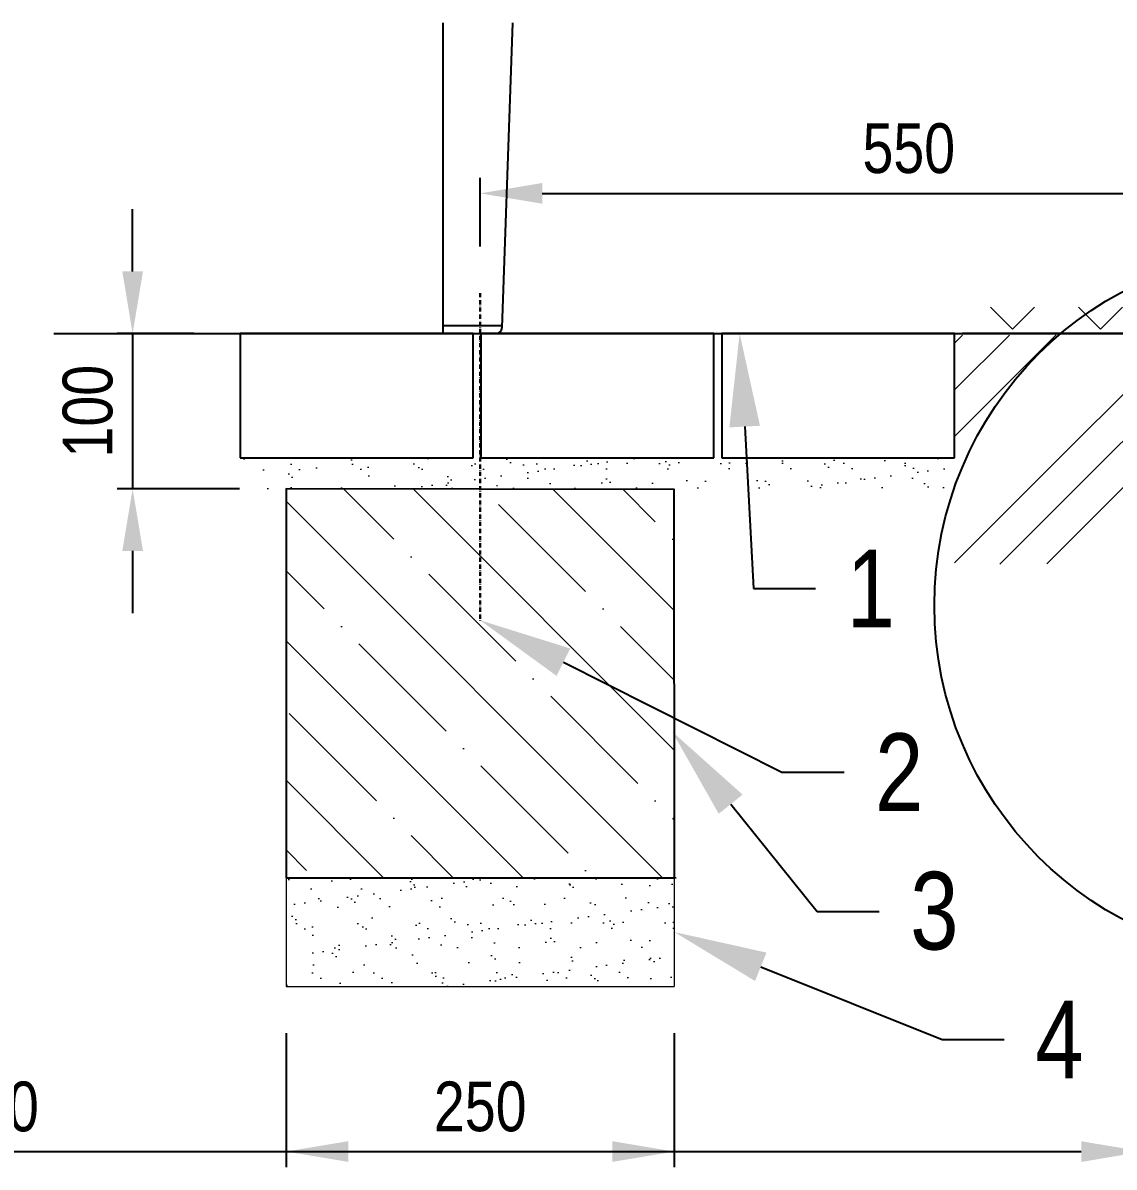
# Model space of a CAD drawing. Header units: millimetres. Extents: x 22162 to 28102, y 3160 to 7360.
# Drawn here: x 24315 to 25018, y 5148 to 5885 of the extents above; entities that cross this region are included whole.
import ezdxf
from ezdxf import colors
from ezdxf.entities.mleader import LeaderData, LeaderLine
from ezdxf.lldxf.tags import DXFTag
from ezdxf.math import Vec2, Vec3

# ---------------------------------------------------------------- set-up
doc = ezdxf.new("R2010")
doc.units = ezdxf.units.MM
doc.header["$LTSCALE"] = 0.3
doc.linetypes.add('DashDot', pattern=[15, 9, -3, 0, -3])
doc.layers.add('SRAFY', color=251, linetype='Continuous', lineweight=13)
doc.styles.add('SEACAD_Arial', font='arial.ttf', dxfattribs={"width": 0.8})
tags = doc.linetypes.add('HIDDEN2', pattern=[4.7625, 3.175, -1.5875]).pattern_tags.tags
tags[6:7] = [DXFTag(74, 4), DXFTag(75, 0), DXFTag(340, '0'), DXFTag(46, 0.0), DXFTag(50, 0.0), DXFTag(44, 0.0), DXFTag(45, 0.0)]
tags[4:5] = [DXFTag(74, 4), DXFTag(75, 0), DXFTag(340, '0'), DXFTag(46, 0.0), DXFTag(50, 0.0), DXFTag(44, 0.0), DXFTag(45, 0.0)]
doc.dimstyles.new('ISO-25', dxfattribs={"dimtxt": 1.6, "dimasz": 2, "dimexe": 0.5, "dimexo": 1.5, "dimtad": 1, "dimdec": 0, "dimtxsty": 'SEACAD_Arial', "dimcen": 2, "dimadec": 0, "dimazin": 0, "dimtfac": 1, "dimtdec": 0, "dimtmove": 0, "dimatfit": 3, "dimfxl": 1, "dimarcsym": 0})

# ---------------------------------------------------------------- blocks, each defined once
blk = doc.blocks.new('*D141')
at = {"color": 0, "lineweight": -2, "transparency": 16777216}
for p, q in [((24609.51, 5740.77), (24609.51, 5785)), ((25161.51, 5740.77), (25161.51, 5785)), ((24649.51, 5775), (25121.51, 5775))]:
    blk.add_line(p, q, dxfattribs=at)
at = {"color": 0, "transparency": 16777216}
for points in [[(24649.51, 5781.67), (24649.51, 5768.34), (24609.51, 5775)], [(25121.51, 5781.67), (25121.51, 5768.34), (25161.51, 5775)]]:
    blk.add_solid(points, dxfattribs=at)
at = {"layer": 'Defpoints', "color": 0, "transparency": 16777216}
for p in [(25161.51, 5775), (24609.51, 5710.77), (25161.51, 5710.77)]:
    blk.add_point(p, dxfattribs=at)
at = {"color": 0, "transparency": 16777216, "insert": (24885.51, 5803.84), "char_height": 32, "attachment_point": 5, "style": 'SEACAD_Arial'}
blk.add_mtext('550', dxfattribs=at)
blk = doc.blocks.new('*D144')
at = {"color": 0, "lineweight": -2, "transparency": 16777216}
for p, q in [((24484.52, 5234.44), (24484.52, 5148.14)), ((24734.51, 5234.44), (24734.51, 5148.14)), ((24524.52, 5158.14), (24694.51, 5158.14))]:
    blk.add_line(p, q, dxfattribs=at)
at = {"color": 0, "transparency": 16777216}
for points in [[(24524.52, 5164.81), (24524.52, 5151.47), (24484.52, 5158.14)], [(24694.51, 5164.81), (24694.51, 5151.47), (24734.51, 5158.14)]]:
    blk.add_solid(points, dxfattribs=at)
at = {"layer": 'Defpoints', "color": 0, "transparency": 16777216}
for p in [(24484.52, 5264.44), (24734.51, 5264.44), (24734.51, 5158.14)]:
    blk.add_point(p, dxfattribs=at)
at = {"color": 0, "transparency": 16777216, "insert": (24609.52, 5186.98), "char_height": 32, "attachment_point": 5, "style": 'SEACAD_Arial'}
blk.add_mtext('250', dxfattribs=at)
blk = doc.blocks.new('*D139')
at = {"color": 0, "lineweight": -2, "transparency": 16777216}
for p, q in [((23534.51, 5234.44), (23534.51, 5148.11)), ((25036.52, 5234.4), (25036.52, 5148.11)), ((23574.51, 5158.11), (24996.52, 5158.11))]:
    blk.add_line(p, q, dxfattribs=at)
at = {"color": 0, "transparency": 16777216}
for points in [[(23574.51, 5164.78), (23574.51, 5151.44), (23534.51, 5158.11)], [(24996.52, 5164.78), (24996.52, 5151.44), (25036.52, 5158.11)]]:
    blk.add_solid(points, dxfattribs=at)
at = {"layer": 'Defpoints', "color": 0, "transparency": 16777216}
for p in [(23534.51, 5264.44), (25036.52, 5264.4), (25036.52, 5158.11)]:
    blk.add_point(p, dxfattribs=at)
at = {"color": 0, "transparency": 16777216, "insert": (24285.52, 5186.95), "char_height": 32, "attachment_point": 5, "style": 'SEACAD_Arial'}
blk.add_mtext('1500', dxfattribs=at)
blk = doc.blocks.new('*D146')
at = {"layer": 'Defpoints', "color": 0, "transparency": 16777216}
for p in [(24455.01, 5684.74), (24385.7, 5584.77), (24484.52, 5584.77)]:
    blk.add_point(p, dxfattribs=at)
at = {"layer": 'SRAFY', "color": 0, "lineweight": -2, "transparency": 16777216}
for p, q in [((24385.7, 5724.74), (24385.7, 5764.74)), ((24425.01, 5684.74), (24375.7, 5684.74)), ((24385.7, 5684.74), (24385.7, 5584.77)), ((24454.52, 5584.77), (24375.7, 5584.77)), ((24385.7, 5544.77), (24385.7, 5504.77))]:
    blk.add_line(p, q, dxfattribs=at)
at = {"layer": 'SRAFY', "color": 0, "transparency": 16777216}
for points in [[(24379.03, 5724.74), (24392.37, 5724.74), (24385.7, 5684.74)], [(24379.03, 5544.77), (24392.37, 5544.77), (24385.7, 5584.77)]]:
    blk.add_solid(points, dxfattribs=at)
at = {"layer": 'SRAFY', "color": 0, "transparency": 16777216, "insert": (24356.86, 5634.76), "char_height": 32, "attachment_point": 5, "rotation": 90, "style": 'SEACAD_Arial'}
blk.add_mtext('100', dxfattribs=at)

msp = doc.modelspace()

# ---------------------------------------------------------------- hatches: boundary and pattern name
at = {"layer": 'SRAFY'}
h = msp.add_hatch(dxfattribs=at)
h.set_pattern_fill('TERACO', color=256, scale=20)
h.set_pattern_definition([(45, (16919.57, 370.084), (-28.28427, 28.28427), [20, -20]), (135, (16976.138, 370.084), (-28.28427, -28.28427), [20, -20])])
h.paths.add_polyline_path([(24915.01, 5684.74), (24915.01, 5707.77), (25310.01, 5707.77), (25310.01, 5684.75)])
h = msp.add_hatch(dxfattribs=at)
h.set_pattern_fill('GOST_GROUND', color=256, scale=10)
h.set_pattern_definition([(45, (16919.57, 370.08), (141.4214, -9e-15), [200]), (45, (16949.57, 370.08), (141.4214, -9e-15), [200]), (45, (16979.57, 370.08), (141.4214, -9e-15), [200])])
h.paths.add_polyline_path([(25036.5, 5537.08), (24915.01, 5536.02), (24915.02, 5683.69), (25310.01, 5684.73), (25310.01, 5537.33), (25286.53, 5537.33), (25286.53, 5633.84), (25036.49, 5633.84)])
h = msp.add_hatch(dxfattribs=at)
h.set_pattern_fill('AR-SAND', color=256, scale=0.5)
h.set_pattern_definition([(37.5, (17919.57, 370.084), (-0.800016, 24.47066), [0, -19.304, 0, -21.59, 0, -20.6375]), (7.5, (17919.57, 370.084), (22.47616, 35.84126), [0, -10.414, 0, -17.399, 0, -6.6675]), (327.5, (17903.948, 370.084), (39.54962, 0.07186), [0, -6.35, 0, -22.86, 0, -29.845]), (317.5, (17903.948, 370.084), (38.17782, 11.14647), [0, -3.175, 0, -14.986, 0, -17.145])])
h.paths.add_polyline_path([(24455.01, 5604.74), (24455.01, 5584.79), (24485.55, 5584.74), (24605.52, 5584.58), (24605.52, 5604.74)])
h.paths.add_polyline_path([(24915.01, 5584.4), (24915.01, 5604.74), (24605.52, 5604.74), (24605.52, 5584.58), (24735.52, 5584.4)])
h = msp.add_hatch(dxfattribs=at)
h.set_pattern_fill('ANSI35', color=256, scale=10, angle=90)
h.set_pattern_definition([(135, (17863.555, 74.32), (-44.9013, -44.9013), []), (135, (17863.555, 119.224), (-44.9013, -44.9013), [79.375, -15.875, 0, -15.875])])
h.paths.add_polyline_path([(24484.52, 5584.77), (24484.52, 5334.43), (24734.53, 5334.43), (24734.5, 5584.42)])
h = msp.add_hatch(dxfattribs=at)
h.set_pattern_fill('AR-SAND', color=256, scale=0.5)
h.set_pattern_definition([(37.5, (17883.57, 74.295), (-0.800016, 24.47066), [0, -19.304, 0, -21.59, 0, -20.6375]), (7.5, (17883.57, 74.295), (22.47616, 35.84126), [0, -10.414, 0, -17.399, 0, -6.6675]), (327.5, (17867.948, 74.295), (39.54962, 0.07186), [0, -6.35, 0, -22.86, 0, -29.845]), (317.5, (17867.948, 74.295), (38.17782, 11.14647), [0, -3.175, 0, -14.986, 0, -17.145])])
h.paths.add_polyline_path([(24734.51, 5334.43), (24484.52, 5334.43), (24484.52, 5264.44), (24734.51, 5264.44)])

# ---------------------------------------------------------------- linework, layer by layer
at = {"color": 7, "linetype": 'Continuous'}
for p, q in [((24585.51, 5884.74), (24585.51, 5684.74)), ((24623.65, 5688.6), (24630.49, 5884.74)), ((24605.01, 5684.74), (24455.01, 5684.74)), ((24455.01, 5684.74), (24455.01, 5604.74)), ((24592.24, 5684.74), (24585.51, 5684.74)), ((24600.31, 5684.74), (24592.24, 5684.74)), ((24600.31, 5684.74), (24600.51, 5684.74)), ((24600.51, 5684.74), (24608.51, 5684.74)), ((24605.01, 5604.74), (24605.01, 5684.74)), ((24619.65, 5684.74), (24608.71, 5684.74)), ((24760.01, 5684.74), (24610.01, 5684.74)), ((24610.01, 5684.74), (24610.01, 5604.74)), ((24760.01, 5604.74), (24760.01, 5684.74)), ((24915.01, 5684.74), (24765.01, 5684.74)), ((24765.01, 5684.74), (24765.01, 5604.74)), ((24915.01, 5604.74), (24915.01, 5684.74)), ((25070.01, 5684.74), (24920.01, 5684.74)), ((24455.01, 5604.74), (24605.01, 5604.74)), ((24610.01, 5604.74), (24760.01, 5604.74)), ((24765.01, 5604.74), (24915.01, 5604.74))]:
    msp.add_line(p, q, dxfattribs=at)
at = {"linetype": 'DashDot', "lineweight": 30}
msp.add_line((24609.51, 5710.77), (24609.51, 5500.11), dxfattribs=at)
at = {"linetype": 'HIDDEN2'}
msp.add_line((24623.69, 5689.74), (24585.69, 5689.74), dxfattribs=at)
msp.add_line((24335.01, 5684.74), (25310.01, 5684.73))
at = {"lineweight": 15}
msp.add_line((24585.51, 5684.74), (24635.51, 5684.74), dxfattribs=at)
msp.add_lwpolyline([(24484.52, 5334.43), (24734.53, 5334.43), (24734.5, 5584.42), (24484.52, 5584.77)], close=True)
msp.add_circle((25131.01, 5509.68), 229.01)
at = {"color": 7, "linetype": 'Continuous'}
msp.add_circle((24735.55, 5334.41), 0.01, dxfattribs=at)
msp.add_arc((24619.65, 5688.74), 4, 270, 358, dxfattribs=at)
at = {"layer": 'SRAFY'}
for p, q in [((24484.52, 5334.43), (24484.52, 5264.44)), ((24734.51, 5334.43), (24734.51, 5264.44)), ((24484.52, 5264.44), (24734.51, 5264.44))]:
    msp.add_line(p, q, dxfattribs=at)

# ---------------------------------------------------------------- dimensions: what is measured, and where the dimension line sits
for base, p1, p2, override, picture, middle in [((25161.51, 5775), (24609.51, 5710.77), (25161.51, 5710.77), {"dimscale": 0, "dimrnd": 10}, '*D141', (24885.51, 5803.84)), ((25036.52, 5158.11), (23534.51, 5264.44), (25036.52, 5264.4), {"dimscale": 0, "dimrnd": 10, "dimtix": 0, "dimtofl": 1, "dimtmove": 0, "dimatfit": 3}, '*D139', (24285.52, 5186.95)), ((24734.51, 5158.14), (24484.52, 5264.44), (24734.51, 5264.44), {"dimscale": 0, "dimtix": 0, "dimtofl": 1, "dimtmove": 0, "dimatfit": 3}, '*D144', (24609.52, 5186.98))]:
    dim = msp.add_linear_dim(base=base, p1=p1, p2=p2, dimstyle='ISO-25', override=override)
    dim.commit()
    dim.dimension.update_dxf_attribs({"geometry": picture, "text_midpoint": middle})
at = {"layer": 'SRAFY', "color": 0}
dim = msp.add_linear_dim(base=(24385.7, 5584.77), p1=(24455.01, 5684.74), p2=(24484.52, 5584.77), angle=90, dimstyle='ISO-25', dxfattribs=at)
dim.commit()
dim.dimension.update_dxf_attribs({"geometry": '*D146', "text_midpoint": (24356.86, 5634.76)})

# ---------------------------------------------------------------- leaders
ml = msp.add_multileader_mtext('Standard')
ml.set_content('1', color=256, style='SEACAD_Arial')
ml.set_leader_properties()
ml.build(insert=Vec2(0, 0))
ml.multileader.update_dxf_attribs({"text_right_attachment_type": 6, "dogleg_length": 2, "arrow_head_size": 60, "scale": 20})
ctx = ml.context
ctx.base_point, ctx.scale, ctx.char_height, ctx.arrow_head_size, ctx.landing_gap_size, ctx.plane_origin = Vec3(24825.44, 5520.67), 20, 50, 60, 20, Vec3(24683.99, 5684.77)
ctx.right_attachment = 6
notes = []
notes.append((ctx, [(0, (1, 1, 0), (24785.44, 5520.67), (1, 0), 40, [(0, [(24776.59, 5684.77)], 0, [])])]))
ctx.mtext.insert, ctx.mtext.flow_direction = Vec3(24845.44, 5545.67), 5
ml = msp.add_multileader_mtext('Standard')
ml.set_content('2', color=256, style='SEACAD_Arial')
ml.set_leader_properties()
ml.build(insert=Vec2(0, 0))
ml.multileader.update_dxf_attribs({"text_right_attachment_type": 6, "dogleg_length": 2, "arrow_head_size": 60, "scale": 20})
ctx = ml.context
ctx.base_point, ctx.scale, ctx.char_height, ctx.arrow_head_size, ctx.landing_gap_size, ctx.plane_origin = Vec3(24843.82, 5402.35), 20, 50, 60, 20, Vec3(24604.5, 5500.13)
ctx.right_attachment = 6
notes.append((ctx, [(0, (1, 1, 0), (24803.82, 5402.35), (1, 0), 40, [(0, [(24609.51, 5500.13)], 0, [])])]))
ctx.mtext.insert, ctx.mtext.flow_direction = Vec3(24863.82, 5427.35), 5
ml = msp.add_multileader_mtext('Standard')
ml.set_content('3', color=256, style='SEACAD_Arial')
ml.set_leader_properties()
ml.build(insert=Vec2(0, 0))
ml.multileader.update_dxf_attribs({"text_right_attachment_type": 6, "dogleg_length": 2, "arrow_head_size": 60, "scale": 20})
ctx = ml.context
ctx.base_point, ctx.scale, ctx.char_height, ctx.arrow_head_size, ctx.landing_gap_size, ctx.plane_origin = Vec3(24866.44, 5312.75), 20, 50, 60, 20, Vec3(24603.46, 5287.29)
ctx.right_attachment = 6
notes.append((ctx, [(0, (1, 1, 0), (24826.44, 5312.75), (1, 0), 40, [(0, [(24733.14, 5428.45)], 0, [])])]))
ctx.mtext.insert, ctx.mtext.flow_direction = Vec3(24886.44, 5338.19), 5
ml = msp.add_multileader_mtext('Standard')
ml.set_content('4', color=256, style='SEACAD_Arial')
ml.set_leader_properties()
ml.build(insert=Vec2(0, 0))
ml.multileader.update_dxf_attribs({"text_right_attachment_type": 6, "dogleg_length": 2, "arrow_head_size": 60, "scale": 20})
ctx = ml.context
ctx.base_point, ctx.scale, ctx.char_height, ctx.arrow_head_size, ctx.landing_gap_size, ctx.plane_origin = Vec3(24946.96, 5230.16), 20, 50, 60, 20, Vec3(24524.38, 5340.54)
ctx.right_attachment = 6
notes.append((ctx, [(0, (1, 1, 0), (24906.96, 5230.16), (1, 0), 40, [(0, [(24734.51, 5299.44)], 0, [])])]))
ctx.mtext.insert, ctx.mtext.flow_direction = Vec3(24966.96, 5255.16), 5
for ctx, leaders in notes:
    for number, flags, end, landing, length, lines in leaders:
        leader = LeaderData()
        leader.index, (leader.has_last_leader_line, leader.has_dogleg_vector, leader.attachment_direction) = number, flags
        leader.last_leader_point, leader.dogleg_vector, leader.dogleg_length = Vec3(end), Vec3(landing), length
        for number, points, colour, breaks in lines:
            line = LeaderLine()
            line.index, line.vertices, line.color, line.breaks = number, Vec3.list(points), colors.encode_raw_color(colour), breaks
            leader.lines.append(line)
        ctx.leaders.append(leader)

doc.saveas('drawing.dxf')
